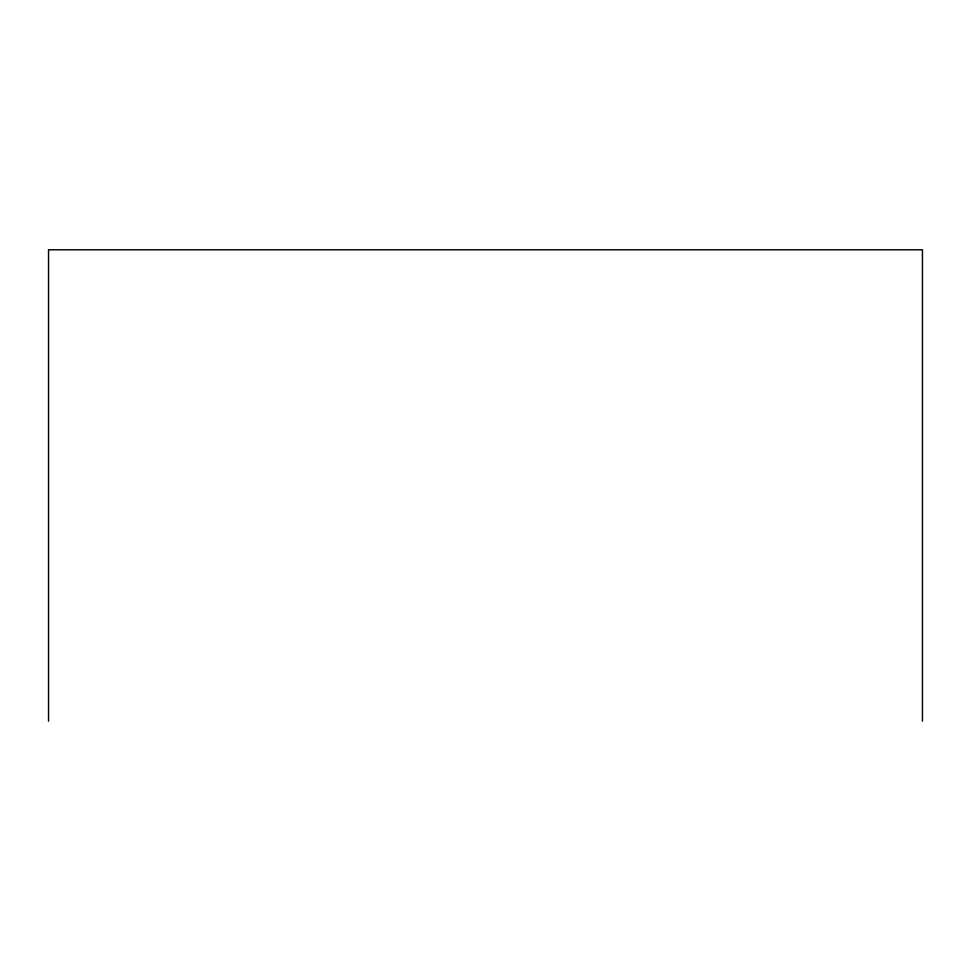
<?xml version="1.0" encoding="UTF-8"?>
<svg xmlns="http://www.w3.org/2000/svg" width="971" height="971" viewBox="0 0 971 971"><rect width="100%" height="100%" fill="white"/><g stroke="black" fill="none" stroke-linecap="round" stroke-linejoin="round"><path stroke-width="1.46" d="M922.45 721.21L922.45 249.79L48.55 249.79L48.55 721.21"/></g></svg>
